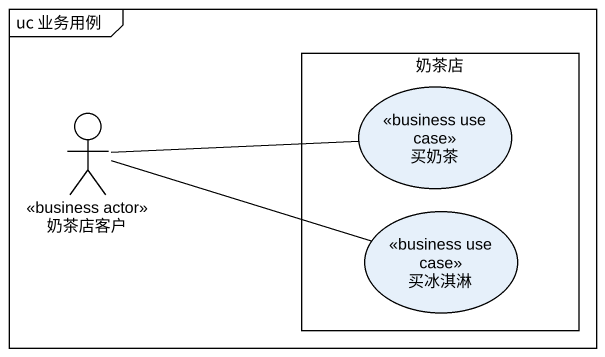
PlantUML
@startuml
mainframe uc 业务用例
rectangle 奶茶店 {
  usecase 买奶茶 <<business use case>>
  usecase 买冰淇淋 <<business use case>>
}
actor 奶茶店客户 <<business actor>>
奶茶店客户 -right- 买奶茶
奶茶店客户 -right- 买冰淇淋
@enduml
